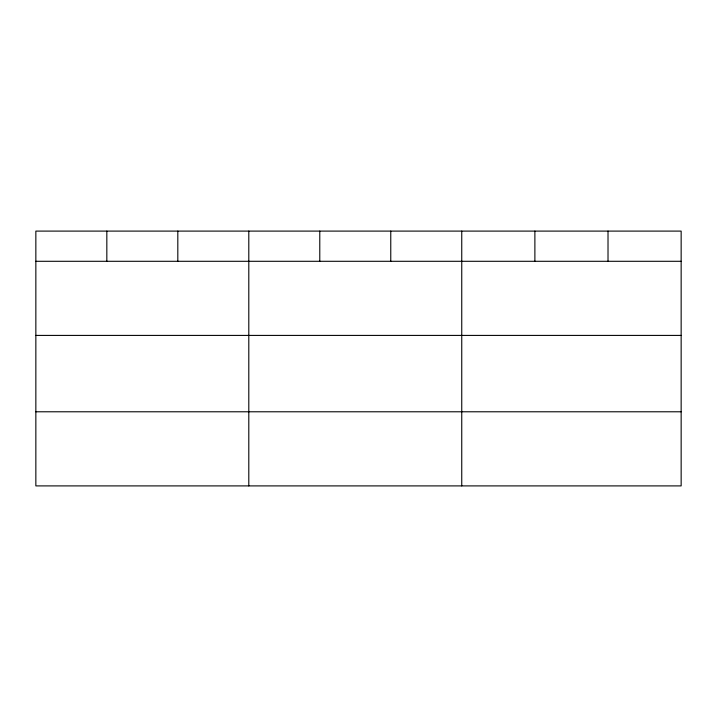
<?xml version="1.0" encoding="UTF-8"?>
<svg xmlns="http://www.w3.org/2000/svg" width="717" height="717" viewBox="0 0 717 717"><rect width="100%" height="100%" fill="white"/><g stroke="black" fill="none" stroke-linecap="round" stroke-linejoin="round"><path stroke-width="1.08" d="M681.15 335.413L681.15 231.098L35.85 231.098L35.85 485.902L681.15 485.902L681.15 335.413L35.85 335.413M35.85 261.293L681.15 261.293M35.85 411.782L681.15 411.782M608.016 231.098L608.016 261.293M534.882 231.098L534.882 261.293M461.748 231.098L461.748 485.902M390.765 231.098L390.765 261.293M319.782 231.098L319.782 261.293M248.799 231.098L248.799 485.902M177.816 231.098L177.816 261.293M106.833 231.098L106.833 261.293"/></g></svg>
